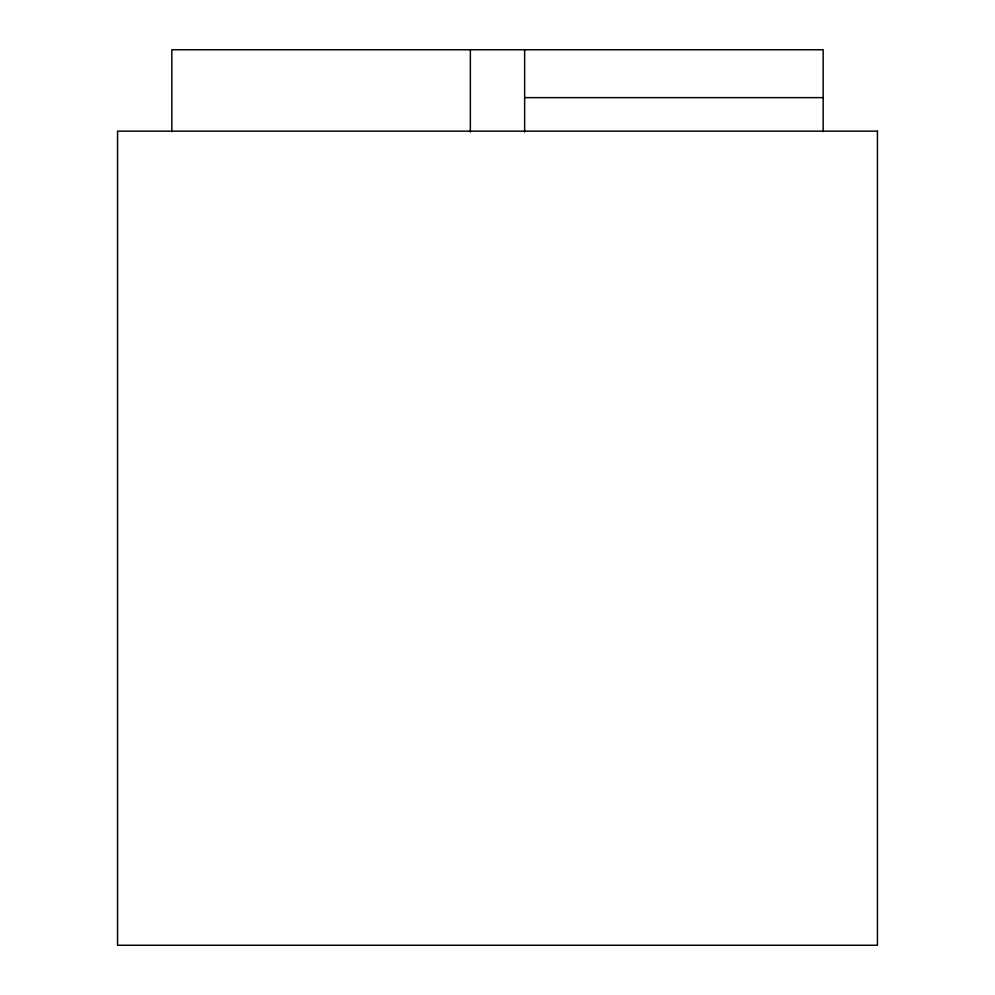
<?xml version="1.0" encoding="UTF-8"?>
<svg xmlns="http://www.w3.org/2000/svg" width="995" height="995" viewBox="0 0 995 995"><rect width="100%" height="100%" fill="white"/><g stroke="black" fill="none" stroke-linecap="round" stroke-linejoin="round"><path stroke-width="1.49" d="M524.639 97.634L823.163 97.634M823.163 131.626L823.163 49.75L171.836 49.75L171.836 131.626M524.639 49.75L524.639 132.086M470.361 49.75L470.361 132.086M877.441 131.153L117.559 131.153L117.559 945.25L877.441 945.25L877.441 131.153"/></g></svg>
